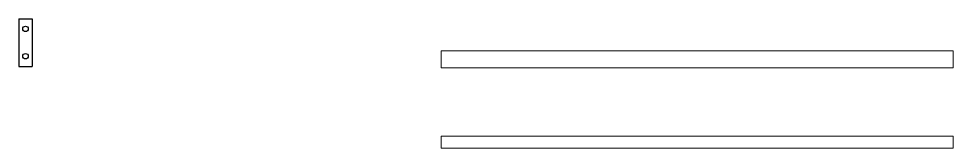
# Model space of a CAD drawing. Header units: millimetres. Extents: x -36975 to 25048, y -11091 to 9259.
# Drawn here: x -4584 to -3211, y 1666 to 1856 of the extents above; entities that cross this region are included whole.
import ezdxf

# ---------------------------------------------------------------- set-up
doc = ezdxf.new("R2010")
doc.units = ezdxf.units.MM
doc.layers.add('A-DETL-MCUT', color=255, linetype='Continuous', lineweight=25)
doc.layers.add('A-ELEV-MBE', color=7, linetype='Continuous', lineweight=18)

msp = doc.modelspace()

# ---------------------------------------------------------------- linework, layer by layer
at = {"layer": 'A-DETL-MCUT'}
for p, q in [((-4584, 1856.2), (-4584, 1786.2)), ((-4584, 1856.2), (-4564, 1856.2)), ((-4564, 1856.2), (-4564, 1786.2)), ((-4584, 1786.2), (-4564, 1786.2))]:
    msp.add_line(p, q, dxfattribs=at)
for centre in [(-4574, 1841.2), (-4574, 1801.2)]:
    msp.add_circle(centre, 4, dxfattribs=at)
at = {"layer": 'A-ELEV-MBE'}
for p, q in [((-3211.4, 1809.1), (-3963.4, 1809.1)), ((-3963.4, 1809.1), (-3963.4, 1784.1)), ((-3211.4, 1809.1), (-3211.4, 1784.1)), ((-3211.4, 1784.1), (-3963.4, 1784.1)), ((-3963.4, 1684.1), (-3211.4, 1684.1)), ((-3963.4, 1684.1), (-3963.4, 1666.2)), ((-3211.4, 1684.1), (-3211.4, 1666.2)), ((-3963.4, 1666.2), (-3211.4, 1666.2))]:
    msp.add_line(p, q, dxfattribs=at)

doc.saveas('drawing.dxf')
